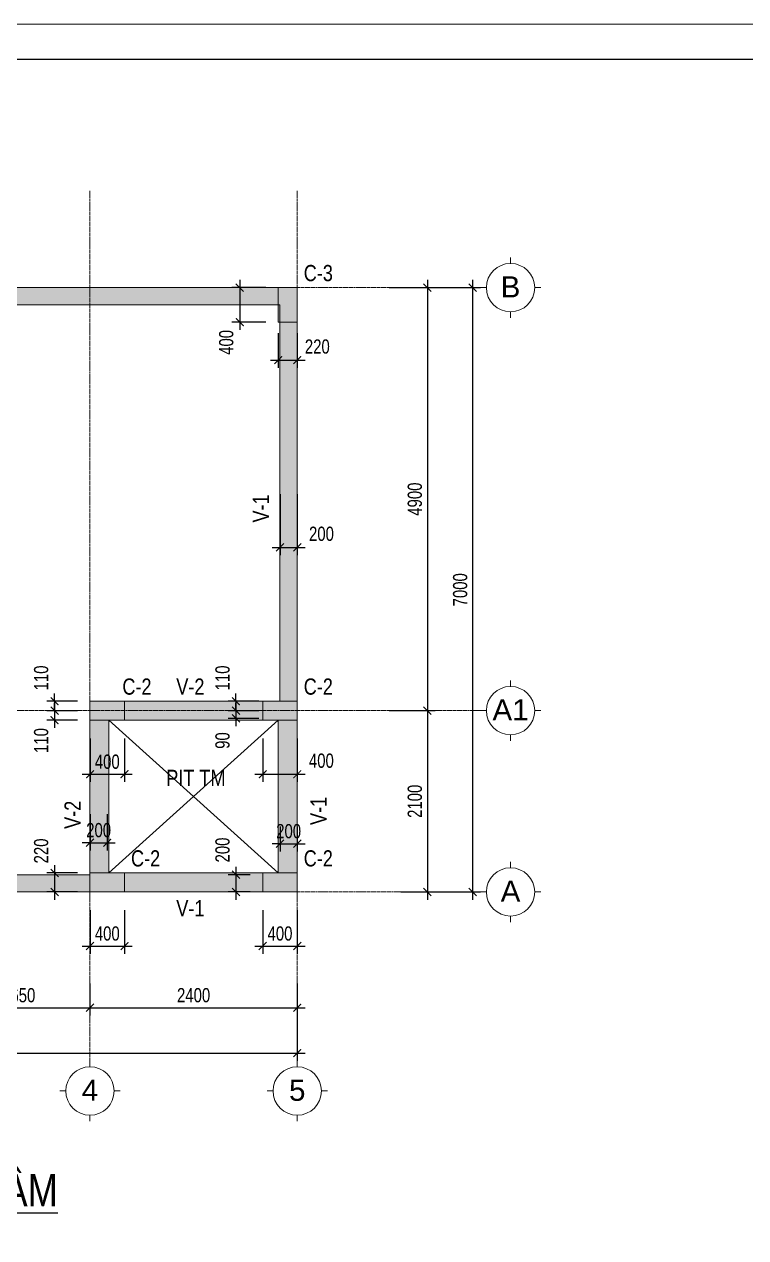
# Model space of a CAD drawing. Extents: x -165145 to 691808, y -202842 to 311040.
# Drawn here: x 229930 to 238283, y 42082 to 56138 of the extents above; entities that cross this region are included whole.
import ezdxf
from ezdxf.enums import TextEntityAlignment as Align

# ---------------------------------------------------------------- set-up
doc = ezdxf.new("R2010")
doc.units = 0
doc.header["$LTSCALE"] = 10
doc.header["$MEASUREMENT"] = 0
for name, pattern in [('CENTER', [2, 1.25, -0.25, 0.25, -0.25]), ('HIDDEN', [2.3807, 1.587, -0.7937]), ('ketcau-1', [2, 1, 1])]:
    doc.linetypes.add(name, pattern=pattern)
doc.layers.get('0').update_dxf_attribs({"linetype": 'CONTINUOUS'})
doc.layers.get('Defpoints').update_dxf_attribs({"color": 5, "linetype": 'CONTINUOUS'})
doc.layers.add('GE_KC_AXIS', color=5, linetype='CENTER')
doc.layers.add('GE_KC_TEXT_BIG', color=4, linetype='CONTINUOUS')
for name, color, linetype, lineweight in [('GE_KC_DIM', 1, 'CONTINUOUS', 20), ('GE_KC_HATCH', 250, 'CONTINUOUS', 20), ('GE_KC_NETKHUAT', 9, 'HIDDEN', 20), ('GE_KC_NETMANH', 8, 'CONTINUOUS', 20), ('GE_KC_NETTHAY', 2, 'CONTINUOUS', 20), ('GE_KC_TEN COT', 2, 'CONTINUOUS', 20), ('GE_KC_TEXT TRUC', 4, 'CONTINUOUS', 20), ('GE_KC_TRUC', 5, 'CENTER', 20), ('L-SITE', 91, 'CONTINUOUS', 9)]:
    doc.layers.add(name, color=color, linetype=linetype, lineweight=lineweight)
doc.styles.add('Arial', font='arial.ttf', dxfattribs={"height": 400})
doc.styles.add('GE_KC-Arial', font='arial.ttf', dxfattribs={"width": 0.75})
doc.dimstyles.new('GE_KC_DIM75', dxfattribs={"dimscale": 75, "dimtxt": 2.2, "dimasz": 1.2, "dimexe": 1.2, "dimexo": 0, "dimgap": 0.8, "dimtad": 1, "dimdec": 0, "dimzin": 1, "dimdsep": 46, "dimtxsty": 'GE_KC-Arial', "dimblk": 'ARCHTICK', "dimcen": 1.2, "dimdle": 1.2, "dimclrd": 1, "dimclre": 1, "dimclrt": 4, "dimadec": 0, "dimazin": 0, "dimtfac": 1, "dimtdec": 0, "dimtix": 1, "dimtmove": 2, "dimatfit": 3, "dimfxl": 0.15, "dimtvp": 0.833333, "dimtolj": 1, "dimtzin": 0, "dimarcsym": 0})

# ---------------------------------------------------------------- blocks, each defined once
blk = doc.blocks.new('Grid - M_Grid Head - Circle-24584-TẦNG 2')
at = {"layer": 'L-SITE'}
for p, q in [((0, 4), (0, 5)), ((-4, 0), (-5, 0)), ((4, 0), (5, 0)), ((0, -4), (0, -5))]:
    blk.add_line(p, q, dxfattribs=at)
blk.add_circle((0, 0), 4, dxfattribs=at)
blk = doc.blocks.new('_ArchTick')
at = {"color": 0, "linetype": 'ByBlock', "const_width": 0.15}
blk.add_lwpolyline([(-0.5, -0.5), (0.5, 0.5)], dxfattribs=at)
blk = doc.blocks.new('*D1464')
at = {"layer": 'Defpoints', "color": 0, "transparency": 16777216}
for p in [(15914, 7000), (16882, 7000), (16048, 0)]:
    blk.add_point(p, dxfattribs=at)
at = {"layer": 'GE_KC_DIM', "color": 1, "lineweight": -2, "transparency": 16777216}
for p, q in [((16882, -90), (16882, 7090)), ((15914, 7000), (16972, 7000)), ((16048, 0), (16972, 0))]:
    blk.add_line(p, q, dxfattribs=at)
at = {"layer": 'GE_KC_DIM', "color": 1, "lineweight": -2, "transparency": 16777216, "xscale": 90, "yscale": 90, "zscale": 90}
for p, rotation in [((16882, 7000), 90), ((16882, 0), 270)]:
    blk.add_blockref('_ArchTick', p, dxfattribs=dict(at, rotation=rotation))
at = {"layer": 'GE_KC_DIM', "color": 4, "transparency": 16777216, "insert": (16737, 3500), "char_height": 165, "attachment_point": 5, "rotation": 90, "style": 'GE_KC-Arial'}
blk.add_mtext('\\A1;7000', dxfattribs=at)
blk = doc.blocks.new('*D1466')
at = {"layer": 'Defpoints', "color": 0, "transparency": 16777216}
for p in [(10800, -1062), (12450, -1062), (12450, -1341)]:
    blk.add_point(p, dxfattribs=at)
at = {"layer": 'GE_KC_DIM', "color": 1, "lineweight": -2, "transparency": 16777216}
for p, q in [((10800, -1062), (10800, -1431)), ((12450, -1062), (12450, -1431)), ((10710, -1341), (12540, -1341))]:
    blk.add_line(p, q, dxfattribs=at)
at = {"layer": 'GE_KC_DIM', "color": 1, "lineweight": -2, "transparency": 16777216, "xscale": 90, "yscale": 90, "zscale": 90, "rotation": 180}
blk.add_blockref('_ArchTick', (10800, -1341), dxfattribs=at)
at = {"layer": 'GE_KC_DIM', "color": 1, "lineweight": -2, "transparency": 16777216, "xscale": 90, "yscale": 90, "zscale": 90}
blk.add_blockref('_ArchTick', (12450, -1341), dxfattribs=at)
at = {"layer": 'GE_KC_DIM', "color": 4, "transparency": 16777216, "insert": (11625, -1197), "char_height": 165, "attachment_point": 5, "style": 'GE_KC-Arial'}
blk.add_mtext('\\A1;1650', dxfattribs=at)
blk = doc.blocks.new('*D1467')
at = {"layer": 'Defpoints', "color": 0, "transparency": 16777216}
for p in [(12450, -1062), (14850, -1062), (14850, -1341)]:
    blk.add_point(p, dxfattribs=at)
at = {"layer": 'GE_KC_DIM', "color": 1, "lineweight": -2, "transparency": 16777216}
for p, q in [((12450, -1062), (12450, -1431)), ((14850, -1062), (14850, -1431)), ((12360, -1341), (14940, -1341))]:
    blk.add_line(p, q, dxfattribs=at)
at = {"layer": 'GE_KC_DIM', "color": 1, "lineweight": -2, "transparency": 16777216, "xscale": 90, "yscale": 90, "zscale": 90, "rotation": 180}
blk.add_blockref('_ArchTick', (12450, -1341), dxfattribs=at)
at = {"layer": 'GE_KC_DIM', "color": 1, "lineweight": -2, "transparency": 16777216, "xscale": 90, "yscale": 90, "zscale": 90}
blk.add_blockref('_ArchTick', (14850, -1341), dxfattribs=at)
at = {"layer": 'GE_KC_DIM', "color": 4, "transparency": 16777216, "insert": (13650, -1197), "char_height": 165, "attachment_point": 5, "style": 'GE_KC-Arial'}
blk.add_mtext('\\A1;2400', dxfattribs=at)
blk = doc.blocks.new('*D1468')
at = {"layer": 'Defpoints', "color": 0, "transparency": 16777216}
for p in [(-2650, -991), (14850, -1062), (14850, -1866)]:
    blk.add_point(p, dxfattribs=at)
at = {"layer": 'GE_KC_DIM', "color": 1, "lineweight": -2, "transparency": 16777216}
for p, q in [((-2650, -991), (-2650, -1956)), ((14850, -1062), (14850, -1956)), ((-2740, -1866), (14940, -1866))]:
    blk.add_line(p, q, dxfattribs=at)
at = {"layer": 'GE_KC_DIM', "color": 1, "lineweight": -2, "transparency": 16777216, "xscale": 90, "yscale": 90, "zscale": 90, "rotation": 180}
blk.add_blockref('_ArchTick', (-2650, -1866), dxfattribs=at)
at = {"layer": 'GE_KC_DIM', "color": 1, "lineweight": -2, "transparency": 16777216, "xscale": 90, "yscale": 90, "zscale": 90}
blk.add_blockref('_ArchTick', (14850, -1866), dxfattribs=at)
at = {"layer": 'GE_KC_DIM', "color": 4, "transparency": 16777216, "insert": (4525, -1710), "char_height": 165, "attachment_point": 5, "style": 'GE_KC-Arial'}
blk.add_mtext('\\A1;17500', dxfattribs=at)
blk = doc.blocks.new('*D1469')
at = {"layer": 'Defpoints', "color": 0, "transparency": 16777216}
for p in [(15914, 7000), (15914, 2100), (16357, 2100)]:
    blk.add_point(p, dxfattribs=at)
at = {"layer": 'GE_KC_DIM', "color": 1, "lineweight": -2, "transparency": 16777216}
for p, q in [((16357, 7090), (16357, 2010)), ((15914, 7000), (16447, 7000)), ((15914, 2100), (16447, 2100))]:
    blk.add_line(p, q, dxfattribs=at)
at = {"layer": 'GE_KC_DIM', "color": 1, "lineweight": -2, "transparency": 16777216, "xscale": 90, "yscale": 90, "zscale": 90}
for p, rotation in [((16357, 7000), 90), ((16357, 2100), 270)]:
    blk.add_blockref('_ArchTick', p, dxfattribs=dict(at, rotation=rotation))
at = {"layer": 'GE_KC_DIM', "color": 4, "transparency": 16777216, "insert": (16212, 4550), "char_height": 165, "attachment_point": 5, "rotation": 90, "style": 'GE_KC-Arial'}
blk.add_mtext('\\A1;4900', dxfattribs=at)
blk = doc.blocks.new('*D1470')
at = {"layer": 'Defpoints', "color": 0, "transparency": 16777216}
for p in [(15914, 2100), (16048, 0), (16357, 0)]:
    blk.add_point(p, dxfattribs=at)
at = {"layer": 'GE_KC_DIM', "color": 1, "lineweight": -2, "transparency": 16777216}
for p, q in [((16357, 2190), (16357, -90)), ((15914, 2100), (16447, 2100)), ((16048, 0), (16447, 0))]:
    blk.add_line(p, q, dxfattribs=at)
at = {"layer": 'GE_KC_DIM', "color": 1, "lineweight": -2, "transparency": 16777216, "xscale": 90, "yscale": 90, "zscale": 90}
for p, rotation in [((16357, 2100), 90), ((16357, 0), 270)]:
    blk.add_blockref('_ArchTick', p, dxfattribs=dict(at, rotation=rotation))
at = {"layer": 'GE_KC_DIM', "color": 4, "transparency": 16777216, "insert": (16212, 1050), "char_height": 165, "attachment_point": 5, "rotation": 90, "style": 'GE_KC-Arial'}
blk.add_mtext('\\A1;2100', dxfattribs=at)
blk = doc.blocks.new('MBDVC-H')
at = {"layer": 'GE_KC_HATCH', "linetype": 'ketcau-1'}
h = blk.add_hatch(dxfattribs=at)
h.set_pattern_fill('BETONG', color=256, scale=40, style=0, pattern_type=2)
h.set_pattern_definition([(0, (-195974.8, -46087.29), (0, 207.8461), [5, -115]), (0, (-195974.8, -46078.63), (0, 207.8461), [5, -115]), (120, (-195974.8, -46087.29), (-180, -103.92305), [5, -115]), (120, (-195967.3, -46082.96), (-180, -103.92305), [5, -115]), (0, (-195914.8, -45983.36), (0, 207.8461), [5, -115]), (0, (-195914.8, -45974.7), (0, 207.8461), [5, -115]), (120, (-195914.8, -45983.36), (-180, -103.92305), [5, -115]), (120, (-195907.3, -45979.03), (-180, -103.92305), [5, -115]), (60, (-195969.8, -46087.29), (-180, 103.92305), [5, -115]), (60, (-195977.3, -46082.96), (-180, 103.92305), [5, -115]), (60, (-195909.8, -46191.2), (-180, 103.92305), [5, -115]), (60, (-195917.3, -46186.88), (-180, 103.92305), [5, -115]), (45, (-195974.79, -46087.287), (-42.426407, 42.426407), []), (50, (-195974.8, -46087.29), (286.90407, -25.10085), [30, -330]), (355, (-195974.8, -46087.3), (-55.50053, 300.87685), [24, -264]), (100.4514, (-195950.88, -46089.38), (231.40375, 275.7758), [25.49608, -280.45684]), (46.1842, (-195974.8, -46007.3), (426.8964, -66.2076), [45, -495]), (96.6356, (-195939.2, -46012.8), (373.8651, 389.64715), [38.2441, -420.6852]), (351.1842, (-195974.8, -46007.3), (373.8648, 389.6474), [36, -396]), (21, (-195934.8, -46027.29), (238.76282, -161.04756), [30, -330]), (326, (-195934.8, -46027.3), (97.32613, 290.06), [24, -264]), (71.4514, (-195914.9, -46040.7), (336.08905, 129.0122), [25.49608, -280.45684]), (37.5, (-195974.79, -46087.29), (4.86394, 133.15754), [0, -260.8, 0, -268, 0, -265]), (7.5, (-195974.79, -46087.29), (105.227815, 157.764685), [0, -152.8, 0, -254.8, 0, -101]), (327.5, (-196063.99, -46087.29), (213.528974, -9.02195), [0, -100, 0, -312, 0, -414]), (317.5, (-196104, -46087.29), (233.27447, 40.042), [0, -130, 0, -207.2, 0, -294])])
h.paths.add_polyline_path([(14850, 7000), (-2650, 7000), (-2650, 0), (-2430, 0), (14850, 0), (14850, 2210)])
h.paths.add_polyline_path([(14650, 2210), (12450, 2210), (12450, 200), (-2450, 200), (-2450, 6800), (14650, 6800)], flags=16)
h.paths.add_polyline_path([(14630, 1990), (14630, 220), (12670, 220), (12670, 1990)], flags=16)
at = {"layer": 'GE_KC_NETTHAY'}
for p, q in [((-2650, 7000), (14850, 7000)), ((14850, 7000), (14850, 2210)), ((14650, 6800), (-2450, 6800)), ((14650, 2210), (14650, 6800)), ((12450, 200), (12450, 2210)), ((14650, 2210), (12450, 2210)), ((14850, 2210), (14850, 0)), ((12670, 1990), (12670, 220)), ((12670, 1990), (14630, 1990)), ((14630, 220), (14630, 1990)), ((-2450, 200), (12450, 200)), ((12670, 220), (14630, 220)), ((14850, 0), (-2650, 0))]:
    blk.add_line(p, q, dxfattribs=at)
blk = doc.blocks.new('*D1110')
at = {"layer": 'Defpoints', "color": 0, "transparency": 16777216}
for p in [(232726, 53087), (232425, 52687), (232726, 52687)]:
    blk.add_point(p, dxfattribs=at)
at = {"layer": 'GE_KC_DIM', "color": 1, "lineweight": -2, "transparency": 16777216}
for p, q in [((232425, 53177), (232425, 52597)), ((232726, 53087), (232335, 53087)), ((232726, 52687), (232335, 52687))]:
    blk.add_line(p, q, dxfattribs=at)
at = {"layer": 'GE_KC_DIM', "color": 1, "lineweight": -2, "transparency": 16777216, "xscale": 90, "yscale": 90, "zscale": 90}
for p, rotation in [((232425, 53087), 90), ((232425, 52687), 270)]:
    blk.add_blockref('_ArchTick', p, dxfattribs=dict(at, rotation=rotation))
at = {"layer": 'GE_KC_DIM', "color": 4, "transparency": 16777216, "insert": (232269, 52453), "char_height": 165, "attachment_point": 5, "rotation": 90, "style": 'GE_KC-Arial'}
blk.add_mtext('\\A1;400', dxfattribs=at)
blk = doc.blocks.new('*D1111')
at = {"layer": 'Defpoints', "color": 0, "transparency": 16777216}
for p in [(232871, 52559), (233091, 52559), (233091, 52248)]:
    blk.add_point(p, dxfattribs=at)
at = {"layer": 'GE_KC_DIM', "color": 1, "lineweight": -2, "transparency": 16777216}
for p, q in [((232871, 52559), (232871, 52158)), ((233091, 52559), (233091, 52158)), ((232781, 52248), (233181, 52248))]:
    blk.add_line(p, q, dxfattribs=at)
at = {"layer": 'GE_KC_DIM', "color": 1, "lineweight": -2, "transparency": 16777216, "xscale": 90, "yscale": 90, "zscale": 90, "rotation": 180}
blk.add_blockref('_ArchTick', (232871, 52248), dxfattribs=at)
at = {"layer": 'GE_KC_DIM', "color": 1, "lineweight": -2, "transparency": 16777216, "xscale": 90, "yscale": 90, "zscale": 90}
blk.add_blockref('_ArchTick', (233091, 52248), dxfattribs=at)
at = {"layer": 'GE_KC_DIM', "color": 4, "transparency": 16777216, "insert": (233323, 52404), "char_height": 165, "attachment_point": 5, "style": 'GE_KC-Arial'}
blk.add_mtext('\\A1;220', dxfattribs=at)
blk = doc.blocks.new('*D1112')
at = {"layer": 'Defpoints', "color": 0, "transparency": 16777216}
for p in [(230545, 46307), (230281, 46087), (230545, 46087)]:
    blk.add_point(p, dxfattribs=at)
at = {"layer": 'GE_KC_DIM', "color": 1, "lineweight": -2, "transparency": 16777216}
for p, q in [((230281, 46397), (230281, 45997)), ((230545, 46307), (230191, 46307)), ((230545, 46087), (230191, 46087))]:
    blk.add_line(p, q, dxfattribs=at)
at = {"layer": 'GE_KC_DIM', "color": 1, "lineweight": -2, "transparency": 16777216, "xscale": 90, "yscale": 90, "zscale": 90}
for p, rotation in [((230281, 46307), 90), ((230281, 46087), 270)]:
    blk.add_blockref('_ArchTick', p, dxfattribs=dict(at, rotation=rotation))
at = {"layer": 'GE_KC_DIM', "color": 4, "transparency": 16777216, "insert": (230126, 46562), "char_height": 165, "attachment_point": 5, "rotation": 90, "style": 'GE_KC-Arial'}
blk.add_mtext('\\A1;220', dxfattribs=at)
blk = doc.blocks.new('*D1113')
at = {"layer": 'Defpoints', "color": 0, "transparency": 16777216}
for p in [(230691, 45876), (231091, 45876), (231091, 45461)]:
    blk.add_point(p, dxfattribs=at)
at = {"layer": 'GE_KC_DIM', "color": 1, "lineweight": -2, "transparency": 16777216}
for p, q in [((230691, 45876), (230691, 45371)), ((231091, 45876), (231091, 45371)), ((230601, 45461), (231181, 45461))]:
    blk.add_line(p, q, dxfattribs=at)
at = {"layer": 'GE_KC_DIM', "color": 1, "lineweight": -2, "transparency": 16777216, "xscale": 90, "yscale": 90, "zscale": 90, "rotation": 180}
blk.add_blockref('_ArchTick', (230691, 45461), dxfattribs=at)
at = {"layer": 'GE_KC_DIM', "color": 1, "lineweight": -2, "transparency": 16777216, "xscale": 90, "yscale": 90, "zscale": 90}
blk.add_blockref('_ArchTick', (231091, 45461), dxfattribs=at)
at = {"layer": 'GE_KC_DIM', "color": 4, "transparency": 16777216, "insert": (230891, 45605), "char_height": 165, "attachment_point": 5, "style": 'GE_KC-Arial'}
blk.add_mtext('\\A1;400', dxfattribs=at)
blk = doc.blocks.new('*D1114')
at = {"layer": 'Defpoints', "color": 0, "transparency": 16777216}
for p in [(232545, 46287), (232381, 46087), (232545, 46087)]:
    blk.add_point(p, dxfattribs=at)
at = {"layer": 'GE_KC_DIM', "color": 1, "lineweight": -2, "transparency": 16777216}
for p, q in [((232545, 46287), (232291, 46287)), ((232381, 46377), (232381, 45997)), ((232545, 46087), (232291, 46087))]:
    blk.add_line(p, q, dxfattribs=at)
at = {"layer": 'GE_KC_DIM', "color": 1, "lineweight": -2, "transparency": 16777216, "xscale": 90, "yscale": 90, "zscale": 90}
for p, rotation in [((232381, 46287), 90), ((232381, 46087), 270)]:
    blk.add_blockref('_ArchTick', p, dxfattribs=dict(at, rotation=rotation))
at = {"layer": 'GE_KC_DIM', "color": 4, "transparency": 16777216, "insert": (232226, 46573), "char_height": 165, "attachment_point": 5, "rotation": 90, "style": 'GE_KC-Arial'}
blk.add_mtext('\\A1;200', dxfattribs=at)
blk = doc.blocks.new('*D1115')
at = {"layer": 'Defpoints', "color": 0, "transparency": 16777216}
for p in [(232691, 45876), (233091, 45876), (233091, 45461)]:
    blk.add_point(p, dxfattribs=at)
at = {"layer": 'GE_KC_DIM', "color": 1, "lineweight": -2, "transparency": 16777216}
for p, q in [((232691, 45876), (232691, 45371)), ((233091, 45876), (233091, 45371)), ((232601, 45461), (233181, 45461))]:
    blk.add_line(p, q, dxfattribs=at)
at = {"layer": 'GE_KC_DIM', "color": 1, "lineweight": -2, "transparency": 16777216, "xscale": 90, "yscale": 90, "zscale": 90, "rotation": 180}
blk.add_blockref('_ArchTick', (232691, 45461), dxfattribs=at)
at = {"layer": 'GE_KC_DIM', "color": 1, "lineweight": -2, "transparency": 16777216, "xscale": 90, "yscale": 90, "zscale": 90}
blk.add_blockref('_ArchTick', (233091, 45461), dxfattribs=at)
at = {"layer": 'GE_KC_DIM', "color": 4, "transparency": 16777216, "insert": (232891, 45605), "char_height": 165, "attachment_point": 5, "style": 'GE_KC-Arial'}
blk.add_mtext('\\A1;400', dxfattribs=at)
blk = doc.blocks.new('*D1116')
at = {"layer": 'Defpoints', "color": 0, "transparency": 16777216}
for p in [(230545, 48297), (230281, 48187), (230545, 48187)]:
    blk.add_point(p, dxfattribs=at)
at = {"layer": 'GE_KC_DIM', "color": 1, "lineweight": -2, "transparency": 16777216}
for p, q in [((230281, 48297), (230281, 48387)), ((230545, 48297), (230191, 48297)), ((230281, 48297), (230281, 48187)), ((230545, 48187), (230191, 48187)), ((230281, 48187), (230281, 48097))]:
    blk.add_line(p, q, dxfattribs=at)
at = {"layer": 'GE_KC_DIM', "color": 1, "lineweight": -2, "transparency": 16777216, "xscale": 90, "yscale": 90, "zscale": 90}
for p, rotation in [((230281, 48297), 270), ((230281, 48187), 90)]:
    blk.add_blockref('_ArchTick', p, dxfattribs=dict(at, rotation=rotation))
at = {"layer": 'GE_KC_DIM', "color": 4, "transparency": 16777216, "insert": (230126, 48566), "char_height": 165, "attachment_point": 5, "rotation": 90, "style": 'GE_KC-Arial'}
blk.add_mtext('\\A1;110', dxfattribs=at)
blk = doc.blocks.new('*D1117')
at = {"layer": 'Defpoints', "color": 0, "transparency": 16777216}
for p in [(230281, 48077), (230545, 48187), (230545, 48077)]:
    blk.add_point(p, dxfattribs=at)
at = {"layer": 'GE_KC_DIM', "color": 1, "lineweight": -2, "transparency": 16777216}
for p, q in [((230281, 48187), (230281, 48277)), ((230545, 48187), (230191, 48187)), ((230545, 48077), (230191, 48077)), ((230281, 48187), (230281, 48077)), ((230281, 48077), (230281, 47987))]:
    blk.add_line(p, q, dxfattribs=at)
at = {"layer": 'GE_KC_DIM', "color": 1, "lineweight": -2, "transparency": 16777216, "xscale": 90, "yscale": 90, "zscale": 90}
for p, rotation in [((230281, 48187), 270), ((230281, 48077), 90)]:
    blk.add_blockref('_ArchTick', p, dxfattribs=dict(at, rotation=rotation))
at = {"layer": 'GE_KC_DIM', "color": 4, "transparency": 16777216, "insert": (230126, 47841), "char_height": 165, "attachment_point": 5, "rotation": 90, "style": 'GE_KC-Arial'}
blk.add_mtext('\\A1;110', dxfattribs=at)
blk = doc.blocks.new('*D1118')
at = {"layer": 'Defpoints', "color": 0, "transparency": 16777216}
for p in [(230691, 47866), (231091, 47866), (231091, 47451)]:
    blk.add_point(p, dxfattribs=at)
at = {"layer": 'GE_KC_DIM', "color": 1, "lineweight": -2, "transparency": 16777216}
for p, q in [((230691, 47866), (230691, 47361)), ((231091, 47866), (231091, 47361)), ((230601, 47451), (231181, 47451))]:
    blk.add_line(p, q, dxfattribs=at)
at = {"layer": 'GE_KC_DIM', "color": 1, "lineweight": -2, "transparency": 16777216, "xscale": 90, "yscale": 90, "zscale": 90, "rotation": 180}
blk.add_blockref('_ArchTick', (230691, 47451), dxfattribs=at)
at = {"layer": 'GE_KC_DIM', "color": 1, "lineweight": -2, "transparency": 16777216, "xscale": 90, "yscale": 90, "zscale": 90}
blk.add_blockref('_ArchTick', (231091, 47451), dxfattribs=at)
at = {"layer": 'GE_KC_DIM', "color": 4, "transparency": 16777216, "insert": (230891, 47595), "char_height": 165, "attachment_point": 5, "style": 'GE_KC-Arial'}
blk.add_mtext('\\A1;400', dxfattribs=at)
blk = doc.blocks.new('*D1119')
at = {"layer": 'Defpoints', "color": 0, "transparency": 16777216}
for p in [(232691, 47866), (233091, 47866), (233091, 47451)]:
    blk.add_point(p, dxfattribs=at)
at = {"layer": 'GE_KC_DIM', "color": 1, "lineweight": -2, "transparency": 16777216}
for p, q in [((232691, 47866), (232691, 47361)), ((233091, 47866), (233091, 47361)), ((232601, 47451), (233181, 47451))]:
    blk.add_line(p, q, dxfattribs=at)
at = {"layer": 'GE_KC_DIM', "color": 1, "lineweight": -2, "transparency": 16777216, "xscale": 90, "yscale": 90, "zscale": 90, "rotation": 180}
blk.add_blockref('_ArchTick', (232691, 47451), dxfattribs=at)
at = {"layer": 'GE_KC_DIM', "color": 1, "lineweight": -2, "transparency": 16777216, "xscale": 90, "yscale": 90, "zscale": 90}
blk.add_blockref('_ArchTick', (233091, 47451), dxfattribs=at)
at = {"layer": 'GE_KC_DIM', "color": 4, "transparency": 16777216, "insert": (233370, 47607), "char_height": 165, "attachment_point": 5, "style": 'GE_KC-Arial'}
blk.add_mtext('\\A1;400', dxfattribs=at)
blk = doc.blocks.new('*D1120')
at = {"layer": 'Defpoints', "color": 0, "transparency": 16777216}
for p in [(232645, 48297), (232381, 48187), (232645, 48187)]:
    blk.add_point(p, dxfattribs=at)
at = {"layer": 'GE_KC_DIM', "color": 1, "lineweight": -2, "transparency": 16777216}
for p, q in [((232381, 48297), (232381, 48387)), ((232645, 48297), (232291, 48297)), ((232381, 48297), (232381, 48187)), ((232645, 48187), (232291, 48187)), ((232381, 48187), (232381, 48097))]:
    blk.add_line(p, q, dxfattribs=at)
at = {"layer": 'GE_KC_DIM', "color": 1, "lineweight": -2, "transparency": 16777216, "xscale": 90, "yscale": 90, "zscale": 90}
for p, rotation in [((232381, 48297), 270), ((232381, 48187), 90)]:
    blk.add_blockref('_ArchTick', p, dxfattribs=dict(at, rotation=rotation))
at = {"layer": 'GE_KC_DIM', "color": 4, "transparency": 16777216, "insert": (232226, 48566), "char_height": 165, "attachment_point": 5, "rotation": 90, "style": 'GE_KC-Arial'}
blk.add_mtext('\\A1;110', dxfattribs=at)
blk = doc.blocks.new('*D1121')
at = {"layer": 'Defpoints', "color": 0, "transparency": 16777216}
for p in [(232381, 48097), (232645, 48187), (232645, 48097)]:
    blk.add_point(p, dxfattribs=at)
at = {"layer": 'GE_KC_DIM', "color": 1, "lineweight": -2, "transparency": 16777216}
for p, q in [((232381, 48187), (232381, 48277)), ((232645, 48187), (232291, 48187)), ((232645, 48097), (232291, 48097)), ((232381, 48187), (232381, 48097)), ((232381, 48097), (232381, 48007))]:
    blk.add_line(p, q, dxfattribs=at)
at = {"layer": 'GE_KC_DIM', "color": 1, "lineweight": -2, "transparency": 16777216, "xscale": 90, "yscale": 90, "zscale": 90}
for p, rotation in [((232381, 48187), 270), ((232381, 48097), 90)]:
    blk.add_blockref('_ArchTick', p, dxfattribs=dict(at, rotation=rotation))
at = {"layer": 'GE_KC_DIM', "color": 4, "transparency": 16777216, "insert": (232226, 47841), "char_height": 165, "attachment_point": 5, "rotation": 90, "style": 'GE_KC-Arial'}
blk.add_mtext('\\A1;90', dxfattribs=at)
blk = doc.blocks.new('*D1088')
at = {"layer": 'Defpoints', "color": 0, "transparency": 16777216}
for p in [(232891, 50695), (233091, 50695), (233091, 50079)]:
    blk.add_point(p, dxfattribs=at)
at = {"layer": 'GE_KC_DIM', "color": 1, "lineweight": -2, "transparency": 16777216}
for p, q in [((232891, 50695), (232891, 49989)), ((233091, 50695), (233091, 49989)), ((232801, 50079), (233181, 50079))]:
    blk.add_line(p, q, dxfattribs=at)
at = {"layer": 'GE_KC_DIM', "color": 1, "lineweight": -2, "transparency": 16777216, "xscale": 90, "yscale": 90, "zscale": 90, "rotation": 180}
blk.add_blockref('_ArchTick', (232891, 50079), dxfattribs=at)
at = {"layer": 'GE_KC_DIM', "color": 1, "lineweight": -2, "transparency": 16777216, "xscale": 90, "yscale": 90, "zscale": 90}
blk.add_blockref('_ArchTick', (233091, 50079), dxfattribs=at)
at = {"layer": 'GE_KC_DIM', "color": 4, "transparency": 16777216, "insert": (233371, 50235), "char_height": 165, "attachment_point": 5, "style": 'GE_KC-Arial'}
blk.add_mtext('\\A1;200', dxfattribs=at)
blk = doc.blocks.new('C-22x30')
at = {"layer": 'GE_KC_HATCH', "linetype": 'ketcau-1'}
blk.add_hatch(color=1, dxfattribs=at).paths.add_polyline_path([(150, 110), (-150, 110), (-150, -110), (150, -110)])
at = {"layer": 'GE_KC_NETTHAY', "linetype": 'Continuous'}
blk.add_lwpolyline([(150, 110), (-150, 110), (-150, -110), (150, -110)], close=True, dxfattribs=at)
blk = doc.blocks.new('MBDVC-T1')
at = {"layer": 'GE_KC_HATCH', "linetype": 'ketcau-1'}
for points in [[(500, 7000), (0, 7000), (0, 6700), (500, 6700)], [(3850, 7000), (3350, 7000), (3350, 6700), (3850, 6700)], [(7450, 7000), (6950, 7000), (6950, 6700), (7450, 6700)], [(11050, 7000), (10550, 7000), (10550, 6700), (11050, 6700)], [(14850, 7000), (14630, 7000), (14630, 6600), (14850, 6600)], [(12850, 2210), (12450, 2210), (12450, 1990), (12850, 1990)], [(14850, 2210), (14450, 2210), (14450, 1990), (14850, 1990)], [(500, 300), (0, 300), (0, 0), (500, 0)], [(3850, 300), (3350, 300), (3350, 0), (3850, 0)], [(7450, 300), (6950, 300), (6950, 0), (7450, 0)], [(11050, 300), (10550, 300), (10550, 0), (11050, 0)], [(12850, 220), (12450, 220), (12450, 0), (12850, 0)], [(14850, 220), (14450, 220), (14450, 0), (14850, 0)]]:
    blk.add_hatch(color=1, dxfattribs=at).paths.add_polyline_path(points)
at = {"layer": 'GE_KC_NETTHAY', "linetype": 'Continuous'}
for points in [[(500, 7000), (0, 7000), (0, 6700), (500, 6700)], [(3850, 7000), (3350, 7000), (3350, 6700), (3850, 6700)], [(7450, 7000), (6950, 7000), (6950, 6700), (7450, 6700)], [(11050, 7000), (10550, 7000), (10550, 6700), (11050, 6700)], [(14850, 7000), (14630, 7000), (14630, 6600), (14850, 6600)], [(12850, 2210), (12450, 2210), (12450, 1990), (12850, 1990)], [(14850, 2210), (14450, 2210), (14450, 1990), (14850, 1990)], [(500, 300), (0, 300), (0, 0), (500, 0)], [(3850, 300), (3350, 300), (3350, 0), (3850, 0)], [(7450, 300), (6950, 300), (6950, 0), (7450, 0)], [(11050, 300), (10550, 300), (10550, 0), (11050, 0)], [(12850, 220), (12450, 220), (12450, 0), (12850, 0)], [(14850, 220), (14450, 220), (14450, 0), (14850, 0)]]:
    blk.add_lwpolyline(points, close=True, dxfattribs=at)
at = {"layer": 'GE_KC_NETKHUAT'}
blk.add_blockref('C-22x30', (150, 2210), dxfattribs=at)
blk = doc.blocks.new('*D1404')
at = {"layer": 'Defpoints', "color": 0, "transparency": 16777216}
for p in [(230691, 46988), (230891, 46988), (230891, 46657)]:
    blk.add_point(p, dxfattribs=at)
at = {"layer": 'GE_KC_DIM', "color": 1, "lineweight": -2, "transparency": 16777216}
for p, q in [((230691, 46988), (230691, 46567)), ((230891, 46988), (230891, 46567)), ((230691, 46657), (230601, 46657)), ((230691, 46657), (230891, 46657)), ((230891, 46657), (230981, 46657))]:
    blk.add_line(p, q, dxfattribs=at)
at = {"layer": 'GE_KC_DIM', "color": 1, "lineweight": -2, "transparency": 16777216, "xscale": 90, "yscale": 90, "zscale": 90}
blk.add_blockref('_ArchTick', (230691, 46657), dxfattribs=at)
at = {"layer": 'GE_KC_DIM', "color": 1, "lineweight": -2, "transparency": 16777216, "xscale": 90, "yscale": 90, "zscale": 90, "rotation": 180}
blk.add_blockref('_ArchTick', (230891, 46657), dxfattribs=at)
at = {"layer": 'GE_KC_DIM', "color": 4, "transparency": 16777216, "insert": (230791, 46802), "char_height": 165, "attachment_point": 5, "style": 'GE_KC-Arial'}
blk.add_mtext('\\A1;200', dxfattribs=at)
blk = doc.blocks.new('*D1405')
at = {"layer": 'Defpoints', "color": 0, "transparency": 16777216}
for p in [(232891, 46844), (233091, 46844), (233091, 46646)]:
    blk.add_point(p, dxfattribs=at)
at = {"layer": 'GE_KC_DIM', "color": 1, "lineweight": -2, "transparency": 16777216}
for p, q in [((232891, 46844), (232891, 46556)), ((233091, 46844), (233091, 46556)), ((232891, 46646), (232801, 46646)), ((232891, 46646), (233091, 46646)), ((233091, 46646), (233181, 46646))]:
    blk.add_line(p, q, dxfattribs=at)
at = {"layer": 'GE_KC_DIM', "color": 1, "lineweight": -2, "transparency": 16777216, "xscale": 90, "yscale": 90, "zscale": 90}
blk.add_blockref('_ArchTick', (232891, 46646), dxfattribs=at)
at = {"layer": 'GE_KC_DIM', "color": 1, "lineweight": -2, "transparency": 16777216, "xscale": 90, "yscale": 90, "zscale": 90, "rotation": 180}
blk.add_blockref('_ArchTick', (233091, 46646), dxfattribs=at)
at = {"layer": 'GE_KC_DIM', "color": 4, "transparency": 16777216, "insert": (232991, 46790), "char_height": 165, "attachment_point": 5, "style": 'GE_KC-Arial'}
blk.add_mtext('\\A1;200', dxfattribs=at)
blk = doc.blocks.new('TRUC')
at = {"layer": 'GE_KC_TRUC', "ltscale": 2}
for p, q in [((12450, -1955.6), (12450, 8124.4)), ((14850, -1955.6), (14850, 8124.4)), ((-4139.6, 7000), (16969.7, 7000)), ((-4139.6, 2100), (16969.7, 2100)), ((-4139.6, 0), (16969.7, 0))]:
    blk.add_line(p, q, dxfattribs=at)
at = {"layer": 'GE_KC_TEXT TRUC', "lineweight": 9, "xscale": 70, "yscale": 70, "zscale": 70, "rotation": 270}
for p in [(17319.7, 7000), (17319.7, 2100), (17319.7, 0), (12450, -2305.6), (14850, -2305.6)]:
    blk.add_blockref('Grid - M_Grid Head - Circle-24584-TẦNG 2', p, dxfattribs=at)
at = {"layer": 'GE_KC_TEXT TRUC', "style": 'Arial'}
for s, p in [('B', (17319.7, 6886.4)), ('A1', (17319.7, 1986.4)), ('A', (17319.7, -113.6)), ('4', (12450, -2419.2)), ('5', (14850, -2419.2))]:
    blk.add_text(s, height=245, dxfattribs=at).set_placement(p, align=Align.CENTER)
at = {"layer": 'GE_KC_DIM'}
for base, p1, p2, picture, middle in [((16881.7, 7000), (16048.4, 0), (15914.3, 7000), '*D1464', (16737.4, 3500)), ((16356.7, 2100), (15914.3, 7000), (15914.3, 2100), '*D1469', (16212.4, 4550)), ((16356.7, 0), (15914.3, 2100), (16048.4, 0), '*D1470', (16212.4, 1050))]:
    dim = blk.add_linear_dim(base=base, p1=p1, p2=p2, angle=90, dimstyle='GE_KC_DIM75', dxfattribs=at)
    dim.commit()
    dim.dimension.update_dxf_attribs({"geometry": picture, "text_midpoint": middle})
dim = blk.add_linear_dim(base=(14850, -1866.2), p1=(-2650, -990.7), p2=(14850, -1061.9), dimstyle='GE_KC_DIM75', dxfattribs=at)
dim.commit()
dim.dimension.update_dxf_attribs({"geometry": '*D1468', "text_midpoint": (4525, -1710.5), "dimtype": 128})
for base, p1, p2, picture, middle in [((12450, -1341.2), (10800, -1061.9), (12450, -1061.9), '*D1466', (11625, -1197)), ((14850, -1341.2), (12450, -1061.9), (14850, -1061.9), '*D1467', (13650, -1197))]:
    dim = blk.add_linear_dim(base=base, p1=p1, p2=p2, dimstyle='GE_KC_DIM75', dxfattribs=at)
    dim.commit()
    dim.dimension.update_dxf_attribs({"geometry": picture, "text_midpoint": middle})

msp = doc.modelspace()

# ---------------------------------------------------------------- linework, layer by layer
at = {"layer": 'Defpoints'}
msp.add_lwpolyline([(212954.62104, 55731.99009), (238829.62104, 55731.99009), (238829.62104, 34206.99009), (212954.62104, 34206.99009)], close=True, dxfattribs=at)
at = {"layer": 'GE_KC_NETMANH'}
for p, q in [((174130.40086, 56137.81397), (385223.40086, 56137.81397)), ((230910.58154, 48077.30864), (232870.58154, 46307.28661)), ((232870.58154, 48077.30864), (230910.58154, 46307.28661))]:
    msp.add_line(p, q, dxfattribs=at)

# ---------------------------------------------------------------- block references
at = {"layer": 'GE_KC_AXIS', "linetype": 'Continuous'}
msp.add_blockref('TRUC', (218240.58154, 46087.28661), dxfattribs=at)
at = {"layer": 'GE_KC_NETKHUAT'}
for name in ['MBDVC-H', 'MBDVC-T1']:
    msp.add_blockref(name, (218240.58154, 46087.28661), dxfattribs=at)

# ---------------------------------------------------------------- texts
at = {"layer": 'GE_KC_TEN COT', "color": 2, "linetype": 'Continuous', "style": 'GE_KC-Arial', "width": 0.8}
for s, p in [('C-3', (233165.58154, 53162.31143)), ('C-2', (231065.58154, 48372.33546)), ('V-2', (231690.06237, 48372.33694)), ('C-2', (233165.58154, 48372.33546)), ('PIT TM', (231573.56224, 47314.80557)), ('C-2', (231165.58154, 46382.31343)), ('C-2', (233165.58154, 46382.31343)), ('V-1', (231690.06237, 45804.73188))]:
    msp.add_text(s, height=187.5, dxfattribs=at).set_placement(p)
for s, p in [('V-1', (232762.90542, 50366.30134)), ('V-2', (230582.90542, 46817.69728)), ('V-1', (233431.26234, 46862.67181))]:
    msp.add_text(s, height=187.5, rotation=90, dxfattribs=at).set_placement(p)
at = {"layer": 'GE_KC_TEXT_BIG', "style": 'GE_KC-Arial', "width": 0.8}
msp.add_text('%%UMẶT BẰNG ĐỊNH VỊ CỔ CỘT, VÁCH TẦNG HẦM', height=375, dxfattribs=at).set_placement((225662.053, 42443.75603), align=Align.CENTER)

# ---------------------------------------------------------------- dimensions: what is measured, and where the dimension line sits
at = {"layer": 'GE_KC_DIM'}
for base, p1, p2, picture, middle in [((232425.16267, 52687.31143), (232725.99737, 53087.31143), (232725.99737, 52687.31143), '*D1110', (232269.43023, 52453.42059)), ((230281.38086, 48187.33546), (230545.32883, 48297.33546), (230545.32883, 48187.33546), '*D1116', (230125.64842, 48565.68323)), ((232381.38086, 48187.33546), (232645.32883, 48297.33546), (232645.32883, 48187.33546), '*D1120', (232225.64842, 48565.68323)), ((230281.38086, 48077.33546), (230545.32883, 48187.33546), (230545.32883, 48077.33546), '*D1117', (230125.64842, 47840.89176)), ((232381.38086, 48097.30864), (232645.32883, 48187.33546), (232645.32883, 48097.30864), '*D1121', (232225.64842, 47840.89176)), ((230281.38086, 46087.31343), (230545.32883, 46307.31343), (230545.32883, 46087.31343), '*D1112', (230125.64842, 46561.65359)), ((232381.38086, 46087.31343), (232545.32883, 46287.28661), (232545.32883, 46087.31343), '*D1114', (232225.64842, 46573.1215))]:
    dim = msp.add_linear_dim(base=base, p1=p1, p2=p2, angle=90, dimstyle='GE_KC_DIM75', dxfattribs=at)
    dim.commit()
    dim.dimension.update_dxf_attribs({"geometry": picture, "text_midpoint": middle, "dimtype": 160})
for base, p1, p2, picture, middle in [((233090.58154, 52248.27096), (232870.58154, 52558.99023), (233090.58154, 52558.99023), '*D1111', (233323.37968, 52404.0034)), ((233090.58154, 50079.14879), (232890.58154, 50695.17474), (233090.58154, 50695.17474), '*D1088', (233371.13393, 50234.88122)), ((233090.58154, 47450.83477), (232690.58154, 47866.01531), (233090.58154, 47866.01531), '*D1119', (233370.32516, 47606.63115))]:
    dim = msp.add_linear_dim(base=base, p1=p1, p2=p2, dimstyle='GE_KC_DIM75', dxfattribs=at)
    dim.commit()
    dim.dimension.update_dxf_attribs({"geometry": picture, "text_midpoint": middle, "dimtype": 160})
for base, p1, p2, picture, middle in [((231090.58154, 47450.83477), (230690.58154, 47866.01531), (231090.58154, 47866.01531), '*D1118', (230890.58154, 47595.07931)), ((230890.58154, 46657.44268), (230690.58154, 46988.24625), (230890.58154, 46988.24625), '*D1404', (230790.58154, 46801.68722)), ((233090.58154, 46645.83453), (232890.58154, 46843.85012), (233090.58154, 46843.85012), '*D1405', (232990.58154, 46790.07908)), ((231090.58154, 45460.81274), (230690.58154, 45875.99328), (231090.58154, 45875.99328), '*D1113', (230890.58154, 45605.05728)), ((233090.58154, 45460.81274), (232690.58154, 45875.99328), (233090.58154, 45875.99328), '*D1115', (232890.58154, 45605.05728))]:
    dim = msp.add_linear_dim(base=base, p1=p1, p2=p2, dimstyle='GE_KC_DIM75', dxfattribs=at)
    dim.commit()
    dim.dimension.update_dxf_attribs({"geometry": picture, "text_midpoint": middle})

doc.saveas('drawing.dxf')
